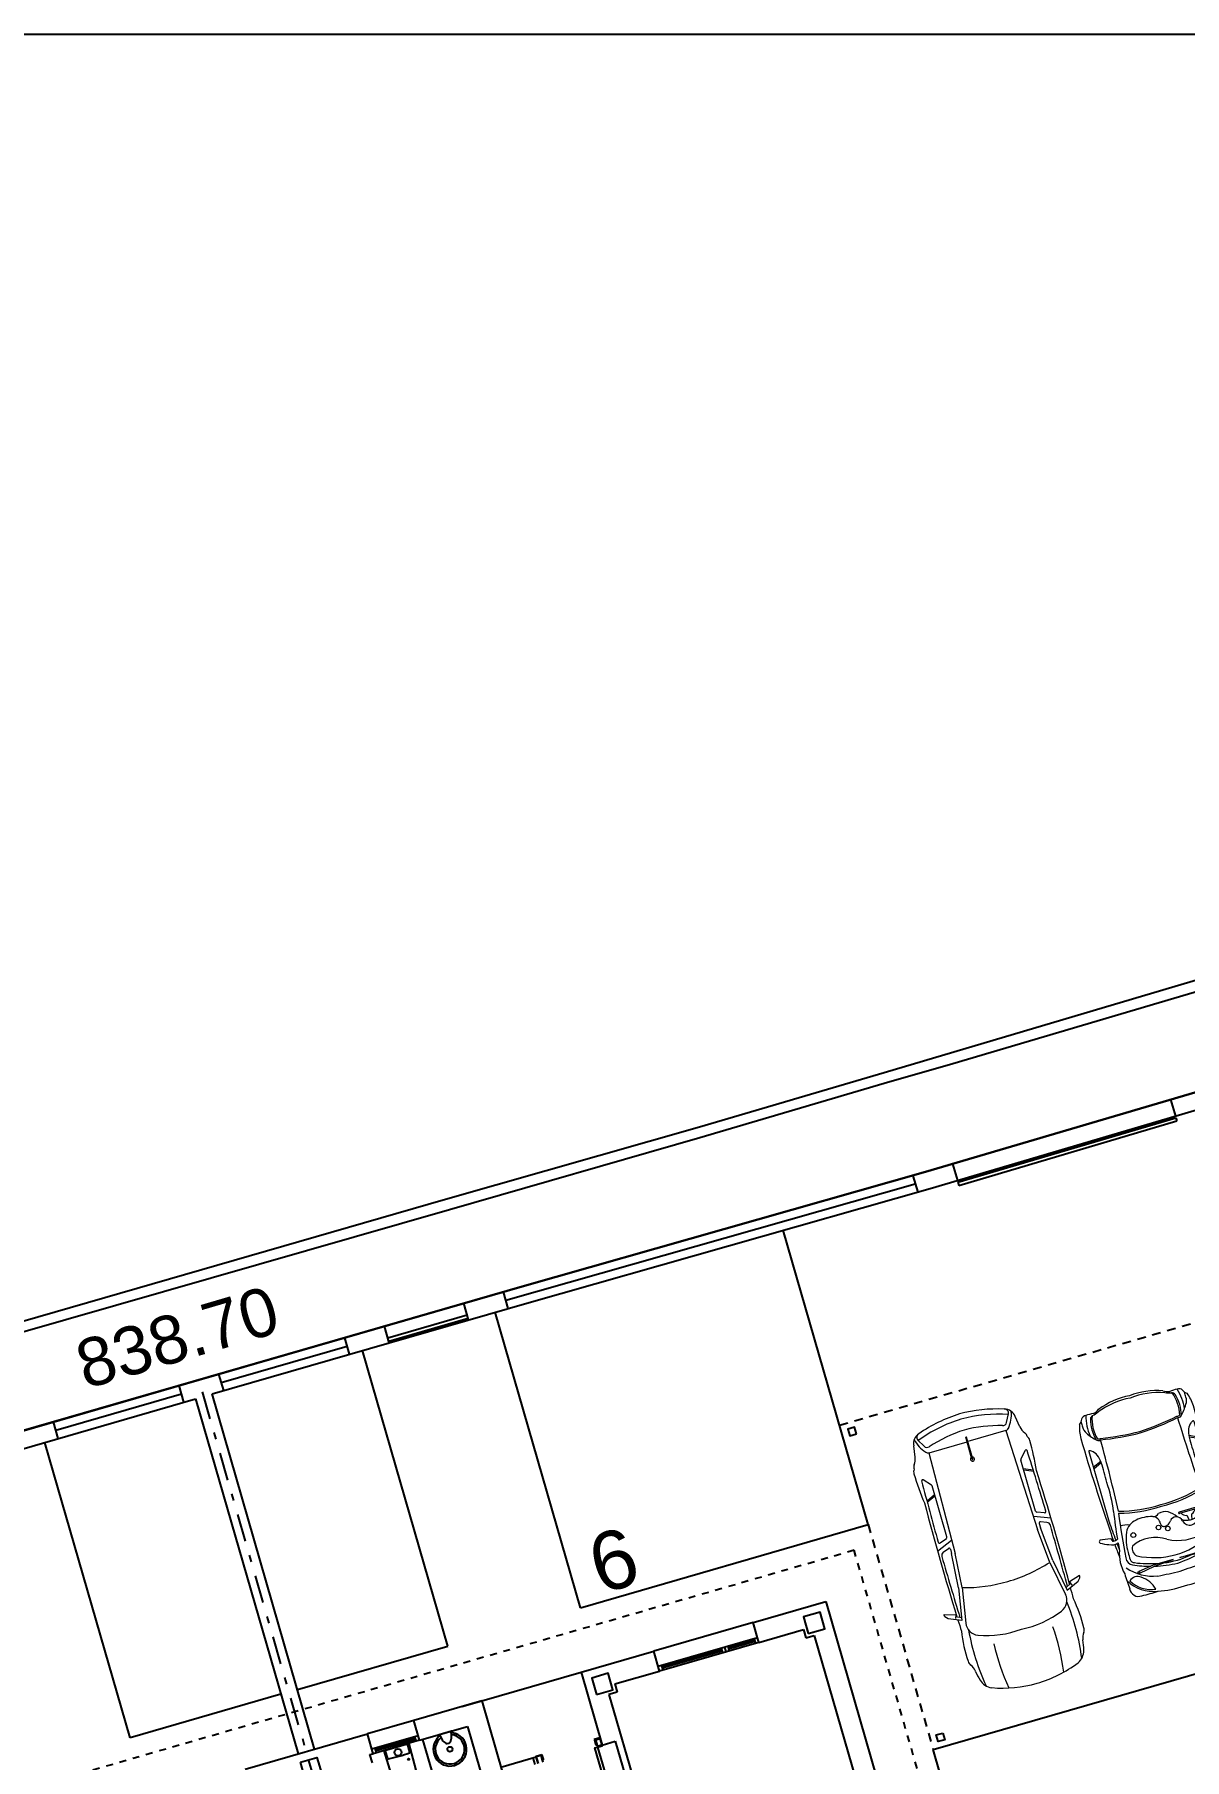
# Model space of a CAD drawing. Header units: millimetres. Extents: x 441061 to 442903, y 4515148 to 4515613.
# Drawn here: x 442150.32 to 442167.01, y 4515587.91 to 4515612.94 of the extents above; entities that cross this region are included whole.
import ezdxf
from ezdxf.enums import TextEntityAlignment as Align

# ---------------------------------------------------------------- set-up
doc = ezdxf.new("R2010")
doc.units = ezdxf.units.MM
doc.linetypes.add('CYPE_RAYAPUNTO', pattern=[0.4125, 0.2025, -0.105, 0, -0.105])
doc.linetypes.add('RAYITAS', pattern=[0.375, 0.25, -0.125])
doc.layers.add('01_cartela', color=6, linetype='Continuous', plot=False)
for name, color, linetype in [('01_ejes', 10, 'Continuous'), ('01_mono BAJA', 2, 'Continuous'), ('01_niveles', 2, 'Continuous'), ('01_piscinas', 254, 'Continuous'), ('01_proyección', 4, 'RAYITAS')]:
    doc.layers.add(name, color=color, linetype=linetype)
doc.layers.add('01_muebles_B', color=254, linetype='Continuous', lineweight=5)
doc.styles.add('Estilo1', font='swissel.ttf')

# ---------------------------------------------------------------- blocks, each defined once
blk = doc.blocks.new('A$C6A825EFA')
at = {"layer": '01_mono BAJA', "color": 254}
for p, q in [((6.925, 12.5, 0), (8.775, 12.5, 0)), ((8.775, 12.2, 0), (8.775, 12.5, 0)), ((9.475, 12.5, 0), (8.775, 12.5, 0)), ((9.475, 12.27, 0), (8.775, 12.27, 0)), ((8.825, 12.2, 0), (8.825, 12.27, 0)), ((9.425, 12.2, 0), (9.425, 12.27, 0)), ((10.5, 12.5, 0), (9.475, 12.5, 0)), ((9.475, 12.2, 0), (9.475, 12.5, 0)), ((10.2, 12.5, 0), (10.5, 12.5, 0)), ((10.5, 12.5, 0), (10.5, 11.4, 0)), ((10.5, 12.5, 0), (12, 12.5, 0)), ((12, 12.5, 0), (13.1, 12.5, 0)), ((12, 12.5, 0), (12, 11.4, 0)), ((13.1, 12.2, 0), (13.1, 12.5, 0)), ((14.6, 12.5, 0), (13.1, 12.5, 0)), ((14.6, 12.27, 0), (13.1, 12.27, 0)), ((13.15, 12.27, 0), (13.15, 12.2, 0)), ((14.05, 12.27, 0), (14.05, 12.2, 0)), ((14.1, 12.27, 0), (14.1, 12.2, 0)), ((14.15, 12.27, 0), (14.15, 12.2, 0)), ((14.55, 12.27, 0), (14.55, 12.2, 0)), ((14.6, 12.5, 0), (15.7, 12.5, 0)), ((14.6, 12.2, 0), (14.6, 12.5, 0)), ((15.7, 12.5, 0), (15.7, 7.855, 0)), ((8.725, 12.075, 0), (8.725, 12.2, 0)), ((8.725, 12.2, 0), (8.775, 12.2, 0)), ((9.475, 12.2, 0), (8.775, 12.2, 0)), ((9.425, 12.242, 0), (8.825, 12.242, 0)), ((9.425, 12.228, 0), (8.825, 12.228, 0)), ((8.959, 12.073, 0), (8.957, 12.2, 0)), ((9.291, 12.073, 0), (9.293, 12.2, 0)), ((9.475, 12.2, 0), (10.2, 12.2, 0)), ((9.525, 11.65, 0), (9.525, 12.2, 0)), ((9.766, 12.198, 0), (9.767, 12.183, 0)), ((9.957, 12.2, 0), (9.768, 12.2, 0)), ((9.847, 12.043, 0), (9.878, 12.043, 0)), ((9.959, 12.198, 0), (9.958, 12.183, 0)), ((10.2, 12.2, 0), (10.2, 11.366, 0)), ((12.3, 12.075, 0), (12.3, 10.606, 0)), ((12.425, 12.075), (12.3, 12.075)), ((12.425, 12.2, 0), (13.1, 12.2, 0)), ((12.425, 12.2), (12.425, 12.075)), ((14.6, 12.2, 0), (13.1, 12.2, 0)), ((14.05, 12.242, 0), (13.15, 12.242, 0)), ((14.05, 12.228, 0), (13.15, 12.228, 0)), ((14.55, 12.242, 0), (14.15, 12.242, 0)), ((14.55, 12.228, 0), (14.15, 12.228, 0)), ((14.6, 12.2, 0), (15.275, 12.2, 0)), ((15.275, 12.2), (15.275, 12.075)), ((15.275, 12.075), (15.4, 12.075)), ((15.325, 12.2, 0), (15.325, 12.125, 0)), ((15.325, 12.125, 0), (15.4, 12.125, 0)), ((15.4, 12.075, 0), (15.4, 9.705, 0)), ((10.5, 11.5, 0), (11.035, 11.5, 0)), ((10.985, 11.5, 0), (10.985, 11.4, 0)), ((11.035, 11.5, 0), (11.035, 11.4, 0)), ((11.12, 11.5, 0), (11.12, 11.44, 0)), ((11.915, 11.5, 0), (11.915, 11.44, 0)), ((11.93, 11.43, 0), (11.93, 11.4, 0)), ((11.99, 11.4, 0), (11.93, 11.4, 0)), ((12, 11.4, 0), (12.2, 11.4, 0)), ((12.2, 11.4, 0), (12.2, 10.606, 0))]:
    blk.add_line(p, q, dxfattribs=at)
for points in [[(7.725, 12.375), (7.975, 12.375), (7.975, 12.125), (7.725, 12.125), (7.725, 12.375)], [(12.125, 12.125), (12.375, 12.125), (12.375, 12.375), (12.125, 12.375), (12.125, 12.125)], [(15.325, 12.125), (15.575, 12.125), (15.575, 12.375), (15.325, 12.375), (15.325, 12.125)]]:
    blk.add_lwpolyline(points, close=True, dxfattribs=at)
at = {"layer": '01_mono BAJA', "color": 254, "elevation": 0, "flags": 128}
blk.add_lwpolyline([(9.306, 12.2, -0.414214), (9.31, 12.196), (9.31, 12.195), (9.3, 11.574, -0.436396), (9.296, 11.57), (8.954, 11.57, -0.436396), (8.95, 11.574), (8.94, 12.195), (8.94, 12.196, -0.414214), (8.944, 12.2)], format="xyb", close=True, dxfattribs=at)
at = {"layer": '01_mono BAJA', "color": 254, "elevation": 0}
for points in [[(11.12, 11.51), (11.12, 11.5), (11.035, 11.5), (11.035, 11.51)], [(11.12, 11.44), (11.12, 11.43), (11.105, 11.43), (11.105, 11.44)], [(11.93, 11.39), (11.93, 10.565), (11.89, 10.565), (11.89, 11.39)], [(11.915, 11.51), (11.915, 11.5), (12, 11.5), (12, 11.51)], [(11.915, 11.44), (11.915, 11.43), (11.93, 11.43), (11.93, 11.44)], [(11.93, 11.4), (12, 11.4), (12, 11.5), (11.93, 11.5)], [(11.93, 11.4), (11.93, 11.39), (12, 11.39), (12, 11.4)]]:
    blk.add_lwpolyline(points, close=True, dxfattribs=at)
for points in [[(11.035, 11.4), (11.035, 11.5)], [(11.105, 11.5), (11.105, 11.4)]]:
    blk.add_lwpolyline(points, dxfattribs=at)
at = {"layer": '01_mono BAJA', "color": 254}
for centre, radius in [((9.125, 12.12, 0), 0.051), ((9.245, 11.98, 0), 0.01), ((9.862, 11.953, 0), 0.036)]:
    blk.add_circle(centre, radius, dxfattribs=at)
for centre, radius, start, end in [((8.966, 12.073, 0), 0.007, 180.924, 266.9359), ((9.125, 15.044, 0), 2.982, 266.9359, 273.0641), ((9.284, 12.073, 0), 0.007, 273.0641, 359.076), ((9.862, 11.953, 0), 0.243, 114.8749, 65.1251), ((9.862, 11.953, 0), 0.213, 111.9436, 67.9344), ((9.754, 12.184, 0), 0.0128, 300.5291, 356.214), ((9.768, 12.197, 0), 0.0027, 90, 173.3159), ((10.058, 12.197, 0), 0.279, 179.383, 196.8165), ((9.928, 12.158, 0), 0.143, 196.8165, 225.6956), ((9.863, 12.091, 0), 0.0498, 225.6956, 252.0468), ((9.863, 12.091, 0), 0.0498, 287.4096, 314.3044), ((9.797, 12.158, 0), 0.143, 314.3044, 343.1835), ((9.667, 12.197, 0), 0.279, 343.1835, 0.617), ((9.957, 12.197, 0), 0.0027, 6.6841, 90), ((9.971, 12.184, 0), 0.0128, 183.786, 239.4709)]:
    blk.add_arc(centre, radius, start, end, dxfattribs=at)
at = {"layer": '01_proyección', "color": 120, "ltscale": 0.25, "elevation": 0}
blk.add_lwpolyline([(15.7, 7.405), (16.3, 7.405), (16.3, 13.1), (-0.6, 13.1), (-0.6, 7.405), (0, 7.405)], dxfattribs=at)
blk = doc.blocks.new('A$C0D711DC8')
at = {"layer": '01_muebles_B', "color": 254}
for p, q in [((10.733, 9.894), (9.764, 9.894)), ((10.493, 9.894), (10.545, 9.776)), ((10.515, 9.894), (10.567, 9.778)), ((9.004, 9.693), (9.038, 9.48)), ((9.056, 9.495), (9.026, 9.699)), ((9.038, 9.48), (9.054, 9.218)), ((9.056, 9.218), (9.056, 9.495)), ((9.038, 8.865), (9.054, 9.127)), ((9.054, 9.218), (9.056, 9.218)), ((9.054, 9.127), (9.056, 9.127)), ((9.056, 9.127), (9.056, 8.851)), ((9.546, 8.878), (9.495, 8.871)), ((9.614, 8.734), (9.614, 8.97)), ((9.634, 8.734), (9.634, 8.97)), ((9.004, 8.652), (9.038, 8.865)), ((9.056, 8.851), (9.026, 8.647)), ((9.546, 8.827), (9.494, 8.834)), ((10.733, 8.452), (9.764, 8.452)), ((10.493, 8.452), (10.545, 8.569)), ((10.515, 8.452), (10.567, 8.567))]:
    blk.add_line(p, q, dxfattribs=at)
for centre, radius in [((9.014, 9.701), 0.0121), ((9.51, 9.635), 0.0319), ((9.466, 9.173), 0.0297), ((9.514, 9.288), 0.0297), ((9.014, 8.645), 0.0121), ((9.417, 8.691), 0.0319)]:
    blk.add_circle(centre, radius, dxfattribs=at)
for centre, radius, start, end in [((10.167, 9.714), 0.738, 149.7434, 158.9846), ((9.544, 10.069), 0.023, 23.336, 131.4157), ((8.51, 10.147), 1.058, 348.7131, 356.2571), ((8.829, 9.758), 0.121, 83.4929, 184.381), ((9.185, 9.462), 0.48, 118.4979, 171.6974), ((9.142, 9.497), 0.403, 119.7279, 173.0139), ((9.122, 5.315), 4.571, 90.9016, 93.5003), ((9.503, 9.367), 0.611, 128.6532, 169.9617), ((8.847, 9.764), 0.126, 322.6544, 41.1658), ((9.178, 9.352), 0.549, 69.8978, 103.4423), ((9.226, 9.718), 0.0964, 77.7254, 158.9302), ((8.819, 3.701), 6.126, 80.3818, 85.9978), ((9.94, 2.874), 7.047, 93.9115, 95.3212), ((8.751, 3.271), 6.625, 83.7996, 84.6711), ((10.975, -10.424), 20.353, 94.2603, 94.5093), ((9.619, 9.904), 0.16, 152.3452, 197.1649), ((9.518, 9.909), 0.0131, 69.95, 178.3297), ((9.777, 9.927), 0.273, 183.7214, 196.1025), ((9.94, 2.874), 7.047, 92.7044, 93.5361), ((10.975, -10.424), 20.353, 93.4112, 94.1277), ((8.751, 3.271), 6.625, 80.1778, 83.3742), ((9.525, 9.945), 0.0232, 265.4824, 347.7447), ((10.995, -17.873), 27.82, 90.1403, 92.8584), ((10.175, 11.66), 1.884, 261.0449, 273.0528), ((10.529, 10.11), 0.334, 272.7892, 291.8342), ((10.573, 9.974), 0.192, 294.6989, 323.0283), ((10.691, 9.894), 0.0501, 315.174, 347.3096), ((10.732, 9.885), 0.00831, 343.0311, 79.2932), ((11.29, 9.332), 0.611, 121.0895, 136.7388), ((11.01, 9.2), 0.627, 72.4585, 97.9913), ((10.906, 9.364), 0.584, 69.532, 87.9675), ((11.059, 9.742), 0.141, 86.8457, 126.696), ((11.101, 8.862), 1.022, 88.2888, 91.9327), ((11.185, 9.948), 0.0842, 206.7402, 257.6517), ((11.135, 9.81), 0.0644, 351.2386, 60.1485), ((10.241, 9.772), 0.959, 355.5054, 1.6982), ((10.942, 9.629), 2.236, 176.9311, 182.7066), ((8.653, 9.896), 0.361, 284.3027, 324.7225), ((10.509, 9.106), 1.518, 154.798, 163.8884), ((10.25, 9.166), 1.218, 160.2257, 168.6391), ((9.975, 9.34), 0.903, 155.1761, 164.735), ((10.144, 9.165), 1.038, 151.121, 207.6483), ((9.211, 9.707), 0.057, 88.7397, 167.4182), ((9.265, 9.038), 0.727, 86.5634, 94.2004), ((9.314, 9.595), 0.107, 57.3841, 137.6524), ((9.306, 9.064), 0.701, 67.8757, 89.7559), ((8.958, 9.487), 0.459, 324.9496, 25.463), ((9.473, 9.516), 0.219, 7.735, 63.719), ((9.165, 9.803), 0.511, 341.8582, 355.871), ((11.471, 9.253), 1.7, 163.325, 182.6992), ((11.496, 9.248), 1.7, 163.325, 182.5468), ((12.246, 53.159), 43.488, 266.8642, 267.4858), ((10.459, 15.409), 5.634, 268.1287, 270.8789), ((12.021, 70.959), 61.269, 268.42618, 268.89057), ((14.417, 9.048), 3.64, 169.6671, 178.0415), ((14.417, 9.048), 3.62, 169.6671, 178.0415), ((10.894, 9.715), 0.0607, 143.7564, 193.2967), ((10.991, 9.25), 0.526, 73.7001, 105.481), ((10.903, 9.711), 0.0495, 146.1855, 196.1005), ((10.991, 9.25), 0.505, 69.1925, 104.8598), ((11.113, 9.698), 0.062, 14.8998, 65.8723), ((11.473, 9.762), 0.303, 189.085, 205.7225), ((11.352, 9.713), 0.156, 186.0058, 219.1392), ((10.256, 9.278), 1.007, 354.015, 20.5105), ((10.287, 9.262), 1.007, 354.9224, 20.5105), ((9.808, 9.261), 1.13, 166.1566, 184.4621), ((17.649, 8.764), 8.777, 175.3636, 177.3327), ((10.509, 9.106), 1.518, 165.717, 177.48), ((10.25, 9.166), 1.218, 171.2453, 188.5682), ((9.185, 9.47), 0.511, 343.3936, 8.525), ((9.808, 9.085), 1.13, 175.5379, 193.8434), ((17.649, 9.581), 8.777, 182.6673, 184.6364), ((10.509, 9.239), 1.518, 182.52, 194.283), ((9.904, 8.914), 0.65, 151.4841, 196.6746), ((9.552, 9.202), 0.047, 86.7847, 183.1724), ((9.6, 9.197), 0.0954, 178.5946, 241.3055), ((9.566, 9.362), 0.114, 263.9035, 340.5155), ((9.498, 9.044), 0.0889, 349.0142, 50.9794), ((9.424, 9.265), 0.296, 301.9645, 328.2937), ((9.771, 9.295), 0.101, 164.9008, 216.3288), ((9.538, 9.188), 0.158, 330.3363, 17.3801), ((11.471, 9.093), 1.7, 177.3008, 196.675), ((11.496, 9.097), 1.7, 177.4532, 196.675), ((14.417, 9.297), 3.64, 181.9585, 190.3329), ((14.417, 9.297), 3.62, 181.9585, 190.3329), ((10.256, 9.068), 1.007, 339.4895, 5.985), ((10.287, 9.084), 1.007, 339.4895, 5.0776), ((10.25, 9.166), 1.218, 191.3609, 207.4845), ((9.528, 8.859), 0.101, 101.4545, 181.9236), ((9.686, 8.849), 0.193, 142.3155, 213.2169), ((9.492, 9.055), 0.098, 279.5997, 343.5492), ((9.543, 8.902), 0.0241, 275.7304, 333.0283), ((9.665, 8.855), 0.106, 119.0162, 160.5033), ((9.624, 8.97), 0.0104, 0, 180), ((10.942, 8.716), 2.236, 177.2934, 183.0689), ((9.185, 8.884), 0.48, 188.3026, 241.5021), ((9.142, 8.849), 0.403, 186.9861, 240.2721), ((8.653, 8.449), 0.361, 35.2775, 75.6973), ((9.503, 8.978), 0.611, 190.0383, 231.3468), ((8.847, 8.581), 0.126, 318.8342, 37.3456), ((10.509, 9.239), 1.518, 196.1116, 205.202), ((9.25, 9.243), 0.672, 267.6901, 298.2478), ((9.346, 8.77), 0.149, 215.4424, 244.8998), ((9.507, 8.785), 0.232, 194.2372, 212.2618), ((9.285, 8.645), 0.0299, 337.3586, 32.1758), ((9.525, 8.854), 0.0985, 178.6673, 249.1293), ((9.426, 8.595), 0.178, 39.093, 68.893), ((9.543, 8.803), 0.0241, 26.9717, 84.2696), ((9.665, 8.849), 0.106, 199.4967, 240.9838), ((9.532, 8.677), 0.0451, 325.113, 43.0643), ((9.161, 8.546), 0.436, 2.9924, 17.9381), ((9.624, 8.734), 0.0104, 180, 0), ((10.903, 8.634), 0.0495, 163.8995, 213.8145), ((11.473, 8.583), 0.303, 154.2775, 170.915), ((11.352, 8.632), 0.156, 140.8608, 173.9942), ((10.241, 8.573), 0.959, 358.3018, 4.4946), ((8.829, 8.587), 0.121, 175.619, 276.5071), ((9.122, 13.031), 4.571, 266.4997, 269.0984), ((9.178, 8.993), 0.549, 256.5577, 290.1022), ((9.226, 8.628), 0.0964, 201.0698, 282.2746), ((9.215, 8.619), 0.0486, 198.7488, 279.3616), ((8.819, 14.644), 6.126, 274.0022, 279.6182), ((9.299, 8.649), 0.0212, 220.8304, 310.3789), ((9.94, 15.472), 7.047, 264.6788, 266.0885), ((8.751, 15.074), 6.625, 275.3289, 276.2004), ((10.975, 28.769), 20.353, 265.4907, 265.7397), ((9.619, 8.441), 0.16, 162.8351, 207.6548), ((9.777, 8.418), 0.273, 163.8975, 176.2786), ((9.518, 8.436), 0.0131, 181.6703, 290.05), ((9.94, 15.472), 7.047, 266.4639, 267.2956), ((10.975, 28.769), 20.353, 265.8723, 266.5888), ((8.751, 15.074), 6.625, 276.6258, 279.8222), ((9.525, 8.401), 0.0232, 12.2553, 94.5176), ((10.995, 36.219), 27.82, 267.1416, 269.8597), ((12.246, -34.814), 43.488, 92.5142, 93.1358), ((10.175, 6.685), 1.884, 86.9472, 98.9551), ((10.459, 2.936), 5.634, 89.1211, 91.8713), ((12.021, -52.613), 61.269, 91.10943, 91.57382), ((10.529, 8.236), 0.334, 68.1658, 87.2108), ((10.573, 8.372), 0.192, 36.9717, 65.3011), ((10.691, 8.451), 0.0501, 12.6904, 44.826), ((10.732, 8.46), 0.00831, 280.7068, 16.9689), ((10.894, 8.63), 0.0607, 166.7033, 216.2436), ((11.29, 9.013), 0.611, 223.2612, 238.9105), ((10.991, 9.095), 0.526, 254.519, 286.2999), ((10.991, 9.095), 0.505, 255.1402, 290.8075), ((11.01, 9.145), 0.627, 262.0087, 287.5415), ((10.906, 8.982), 0.584, 272.0325, 290.468), ((11.059, 8.603), 0.141, 233.304, 273.1543), ((11.101, 9.484), 1.022, 268.0673, 271.7112), ((11.185, 8.397), 0.0842, 102.3483, 153.2598), ((11.113, 8.647), 0.062, 294.1277, 345.1002), ((11.135, 8.535), 0.0644, 299.8515, 8.7614), ((10.167, 8.631), 0.738, 201.0154, 210.2566), ((9.544, 8.277), 0.023, 228.5843, 336.664), ((8.51, 8.199), 1.058, 3.7429, 11.2869)]:
    blk.add_arc(centre, radius, start, end, dxfattribs=at)
blk = doc.blocks.new('A$C392252A0')
at = {"layer": '01_muebles_B', "color": 254}
for p, q in [((9.876, 7.976), (9.791, 7.758)), ((10.715, 8.129), (10.705, 8.127)), ((10.705, 8.127), (10.752, 7.979)), ((10.738, 8.124), (10.715, 8.129)), ((10.775, 8.091), (10.738, 8.124)), ((10.752, 7.979), (10.798, 7.995)), ((10.773, 7.987), (10.809, 7.914)), ((10.846, 7.92), (10.775, 8.091)), ((8.499, 7.763), (8.397, 7.82)), ((8.605, 7.917), (8.455, 7.893)), ((8.599, 7.726), (9.971, 7.763)), ((9.019, 7.811), (8.92, 7.9)), ((9.731, 7.807), (9.031, 7.807)), ((9.201, 7.926), (9.149, 7.807)), ((9.219, 7.928), (9.166, 7.807)), ((9.784, 7.911), (9.748, 7.818)), ((9.913, 7.908), (9.882, 7.828)), ((9.898, 7.807), (9.958, 7.808)), ((10.418, 7.844), (9.958, 7.808)), ((10.43, 7.798), (9.971, 7.763)), ((10.418, 7.844), (10.846, 7.92)), ((10.43, 7.798), (10.894, 7.881)), ((8.599, 7.725), (8.599, 7.201)), ((8.839, 7.203), (8.537, 7.2)), ((8.537, 7.2), (8.537, 7.193)), ((8.839, 7.19), (8.537, 7.193)), ((8.599, 6.669), (8.599, 7.193)), ((8.499, 6.631), (8.397, 6.573)), ((8.599, 6.668), (9.971, 6.631)), ((9.876, 6.418), (9.791, 6.636)), ((10.43, 6.596), (9.971, 6.631)), ((8.605, 6.476), (8.455, 6.5)), ((9.019, 6.582), (8.92, 6.494)), ((9.731, 6.587), (9.031, 6.587)), ((9.201, 6.468), (9.149, 6.587)), ((9.219, 6.466), (9.166, 6.587)), ((9.784, 6.482), (9.748, 6.576)), ((9.913, 6.486), (9.882, 6.565)), ((9.898, 6.587), (9.958, 6.585)), ((10.418, 6.55), (9.958, 6.585)), ((10.418, 6.55), (10.846, 6.473)), ((10.43, 6.596), (10.894, 6.512)), ((10.705, 6.267), (10.752, 6.414)), ((10.752, 6.414), (10.798, 6.398)), ((10.773, 6.407), (10.809, 6.48)), ((10.846, 6.473), (10.775, 6.303)), ((10.715, 6.265), (10.705, 6.267)), ((10.738, 6.27), (10.715, 6.265)), ((10.775, 6.303), (10.738, 6.27))]:
    blk.add_line(p, q, dxfattribs=at)
for centre, radius, start, end in [((8.751, 7.888), 0.086, 87.4739, 128.6871), ((8.808, 7.907), 0.086, 87.4739, 128.6871), ((8.809, 4.809), 3.183, 82.5975, 89.9397), ((10.099, -28.508), 36.485, 88.9288, 91.3819), ((10.099, -28.508), 36.485, 88.6181, 88.8592), ((11.3, 6.178), 1.816, 87.2886, 100.1742), ((11.389, 7.907), 0.086, 51.3129, 92.5261), ((11.554, 8.112), 0.177, 231.3129, 264.0105), ((10.216, 7.155), 1.997, 161.6598, 178.7983), ((10.242, 7.158), 1.952, 160.298, 178.865), ((8.474, 7.733), 0.162, 96.7804, 161.7197), ((8.375, 7.769), 0.0561, 66.6468, 164.8738), ((8.295, 7.436), 0.435, 49.0196, 78.8841), ((8.473, 7.717), 0.0531, 342.7058, 60.706), ((8.545, 7.725), 0.0531, 0, 49.0196), ((8.586, 8.093), 0.177, 275.9895, 308.6871), ((8.929, 7.908), 0.0124, 91.7937, 220.4777), ((10.022, -29.576), 37.513, 90.3882, 91.6701), ((9.031, 7.824), 0.0177, 228.3547, 270), ((9.731, 7.824), 0.0177, 270, 338.7209), ((9.768, 7.918), 0.0177, 338.7209, 90.3882), ((9.897, 7.823), 0.0159, 158.7209, 271.5074), ((9.963, 7.889), 0.0531, 90.2143, 158.7209), ((10.099, -28.508), 36.45, 88.8997, 90.2143), ((8.43, 7.197), 2.089, 0, 16.7318), ((10.925, 7.707), 0.177, 21.0532, 100.1701), ((11.313, 4.914), 2.974, 81.2806, 96.1737), ((9.874, 7.302), 1.304, 355.3559, 21.0532), ((11.467, 7.285), 0.654, 72.0531, 84.0105), ((11.619, 7.711), 0.203, 22.7994, 75.9629), ((10.262, 7.197), 1.654, 0, 21.006), ((10.276, 7.152), 1.836, 162.6109, 178.6018), ((11.437, 4.633), 2.974, 81.5863, 93.456), ((10.216, 7.239), 1.997, 181.2017, 198.3402), ((10.242, 7.236), 1.952, 181.135, 199.702), ((10.276, 7.242), 1.836, 181.3982, 197.3891), ((8.839, 7.197), 0.0267, 193.7603, 166.2397), ((8.839, 7.197), 0.00662, 270, 90), ((8.43, 7.197), 2.089, 343.2682, 0), ((9.874, 7.091), 1.304, 338.9468, 4.6441), ((10.262, 7.197), 1.654, 338.994, 0), ((8.474, 6.661), 0.162, 198.2803, 263.2196), ((8.375, 6.625), 0.0561, 195.1262, 293.3532), ((8.295, 6.957), 0.435, 281.1159, 310.9804), ((8.473, 6.677), 0.0531, 299.294, 17.2942), ((8.545, 6.669), 0.0531, 310.9804, 0), ((10.925, 6.686), 0.177, 259.8299, 338.9468), ((11.437, 9.761), 2.974, 266.544, 278.4137), ((11.619, 6.682), 0.203, 284.0371, 337.2006), ((8.586, 6.3), 0.177, 51.3129, 84.0105), ((8.751, 6.506), 0.086, 231.3129, 272.5261), ((8.808, 6.487), 0.086, 231.3129, 272.5261), ((8.809, 9.584), 3.183, 270.0603, 277.4025), ((8.929, 6.486), 0.0124, 139.5223, 268.2063), ((10.022, 43.97), 37.513, 268.3299, 269.6118), ((9.031, 6.569), 0.0177, 90, 131.6453), ((10.099, 42.902), 36.485, 268.6181, 271.0712), ((9.731, 6.569), 0.0177, 21.2791, 90), ((9.768, 6.476), 0.0177, 269.6118, 21.2791), ((9.897, 6.571), 0.0159, 88.4926, 201.2791), ((9.963, 6.505), 0.0531, 201.2791, 269.7857), ((10.099, 42.902), 36.45, 269.7857, 271.1003), ((10.099, 42.902), 36.485, 271.1408, 271.3819), ((11.3, 8.215), 1.816, 259.8258, 272.7114), ((11.313, 9.479), 2.974, 263.8263, 278.7194), ((11.389, 6.487), 0.086, 267.4739, 308.6871), ((11.554, 6.282), 0.177, 95.9895, 128.6871), ((11.467, 7.108), 0.654, 275.9895, 287.9469)]:
    blk.add_arc(centre, radius, start, end, dxfattribs=at)

msp = doc.modelspace()

# ---------------------------------------------------------------- linework, layer by layer
at = {"layer": '01_cartela', "color": 3, "elevation": 0}
msp.add_lwpolyline([(442108.111, 4515612.944), (442108.111, 4515512.447), (442251.088, 4515512.447), (442251.088, 4515612.944)], close=True, dxfattribs=at)
at = {"layer": '01_ejes', "color": 10, "linetype": 'CYPE_RAYAPUNTO', "ltscale": 2}
msp.add_line((442158.257, 4515574.193), (442152.706, 4515593.421), dxfattribs=at)
at = {"layer": '01_piscinas'}
for p, q in [((442163.249, 4515596.44), (442167.242, 4515597.617)), ((442163.319, 4515596.199), (442167.313, 4515597.377)), ((442166.808, 4515597.488), (442166.879, 4515597.249)), ((442163.721, 4515596.29), (442166.886, 4515597.225)), ((442163.735, 4515596.242), (442166.9, 4515597.177)), ((442166.886, 4515597.225), (442166.9, 4515597.177)), ((442157.394, 4515594.775), (442163.249, 4515596.44)), ((442163.068, 4515596.383), (442163.139, 4515596.144)), ((442163.643, 4515596.553), (442163.714, 4515596.314)), ((442157.16, 4515594.577), (442163.103, 4515596.264)), ((442157.463, 4515594.534), (442163.319, 4515596.199)), ((442163.721, 4515596.29), (442163.735, 4515596.242)), ((442162.42, 4515591.319), (442161.186, 4515595.593)), ((442152.706, 4515593.421), (442157.394, 4515594.775)), ((442157.195, 4515594.457), (442157.126, 4515594.697)), ((442152.896, 4515593.216), (442157.463, 4515594.534)), ((442155.445, 4515594.03), (442156.598, 4515594.362)), ((442156.618, 4515594.29), (442156.549, 4515594.531)), ((442158.241, 4515590.112), (442157.003, 4515594.401)), ((442155.466, 4515593.958), (442155.396, 4515594.198)), ((442155.459, 4515593.982), (442156.612, 4515594.314)), ((442153.029, 4515593.384), (442154.854, 4515593.911)), ((442154.889, 4515593.791), (442154.82, 4515594.031)), ((442156.319, 4515589.558), (442155.081, 4515593.847)), ((442146.25, 4515591.558), (442152.706, 4515593.421)), ((442152.487, 4515593.098), (442152.418, 4515593.338)), ((442153.064, 4515593.264), (442152.994, 4515593.504)), ((442146.32, 4515591.317), (442152.655, 4515593.146)), ((442150.627, 4515592.691), (442152.453, 4515593.218)), ((442152.655, 4515593.146), (442154.143, 4515587.993)), ((442154.383, 4515588.062), (442152.896, 4515593.216)), ((442150.662, 4515592.571), (442150.592, 4515592.811)), ((442151.708, 4515588.226), (442150.47, 4515592.513)), ((442158.241, 4515590.112), (442162.42, 4515591.319)), ((442163.362, 4515588.056), (442169.312, 4515589.774)), ((442154.134, 4515588.927), (442156.319, 4515589.558)), ((442153.893, 4515588.857), (442151.708, 4515588.226)), ((442165.554, 4515580.462), (442163.362, 4515588.056))]:
    msp.add_line(p, q, dxfattribs=at)
for points in [[(442127.519, 4515549.779), (442122.852, 4515557.544), (442121.848, 4515559.312), (442118.699, 4515564.526), (442117.325, 4515566.784), (442114.692, 4515571.127), (442114.157, 4515572.017, -0.176696), (442112.656, 4515578.284, -0.199121), (442116.102, 4515583.998, -0.099014), (442118.889, 4515585.302), (442121.904, 4515586.126), (442130.038, 4515588.423), (442136.923, 4515590.407), (442141.797, 4515591.87), (442145.888, 4515593.045), (442156.283, 4515596.044), (442159.972, 4515597.09), (442162.652, 4515597.882), (442172.321, 4515600.747), (442179.422, 4515602.823), (442187.741, 4515605.222, -0.017052), (442198.765, 4515608.229, -0.020922)], [(442206.721, 4515608.135, 0.030707), (442196.252, 4515606.098, -0.006248), (442188.083, 4515603.749), (442179.599, 4515601.268), (442167.242, 4515597.617), (442163.249, 4515596.44), (442157.394, 4515594.775), (442146.25, 4515591.558), (442140.297, 4515589.83), (442136.334, 4515588.692), (442130.093, 4515586.863), (442125.137, 4515585.411), (442119.296, 4515583.788, 0.23097), (442114.84, 4515580.152, 0.210232), (442114.631, 4515574.521, 0.027042), (442115.24, 4515573.198), (442116.628, 4515570.904), (442118.501, 4515567.822), (442120.061, 4515565.185), (442124.799, 4515557.259), (442129.034, 4515550.219)], [(442198.774, 4515608.106, 0.01262), (442187.793, 4515605.086), (442179.425, 4515602.658), (442172.36, 4515600.581), (442171.391, 4515600.293), (442163.649, 4515598.005), (442162.653, 4515597.723), (442159.973, 4515596.932), (442156.341, 4515595.89), (442145.925, 4515592.903)]]:
    msp.add_lwpolyline(points, format="xyb", dxfattribs=at)
for points in [[(442162.248, 4515592.637), (442162.22, 4515592.733), (442162.124, 4515592.705), (442162.152, 4515592.609)], [(442163.502, 4515588.294), (442163.529, 4515588.198), (442163.433, 4515588.17), (442163.405, 4515588.267)]]:
    msp.add_lwpolyline(points, close=True, dxfattribs=at)
at = {"layer": '01_proyección', "color": 120, "linetype": 'RAYITAS', "ltscale": 0.5}
for p, q in [((442162.003, 4515592.764), (442167.287, 4515594.289)), ((442162.42, 4515591.319), (442163.362, 4515588.056))]:
    msp.add_line(p, q, dxfattribs=at)

# ---------------------------------------------------------------- block references
at = {"layer": '01_mono BAJA', "rotation": 16.10213416119949}
msp.add_blockref('A$C6A825EFA', (442150.188, 4515573.84, 0), dxfattribs=at)
at = {"layer": '01_piscinas', "xscale": 1.1, "yscale": 1.1, "zscale": 1.1}
for name, p, rotation in [('A$C0D711DC8', (442179.351, 4515584.057), 106.1021341895539), ('A$C392252A0', (442153.63, 4515599.416), 286.1021341895539)]:
    msp.add_blockref(name, p, dxfattribs=dict(at, rotation=rotation))

# ---------------------------------------------------------------- texts
at = {"layer": '01_niveles', "color": 7, "ltscale": 0.25, "style": 'Estilo1'}
msp.add_text('838.70', height=0.7, rotation=16.398, dxfattribs=at).set_placement((442152.489, 4515593.706), align=Align.CENTER)
at = {"layer": '01_piscinas', "color": 251, "style": 'Estilo1'}
msp.add_text('6', height=0.849, rotation=16.5965, dxfattribs=at).set_placement((442158.842, 4515590.398), align=Align.CENTER)

doc.saveas('drawing.dxf')
